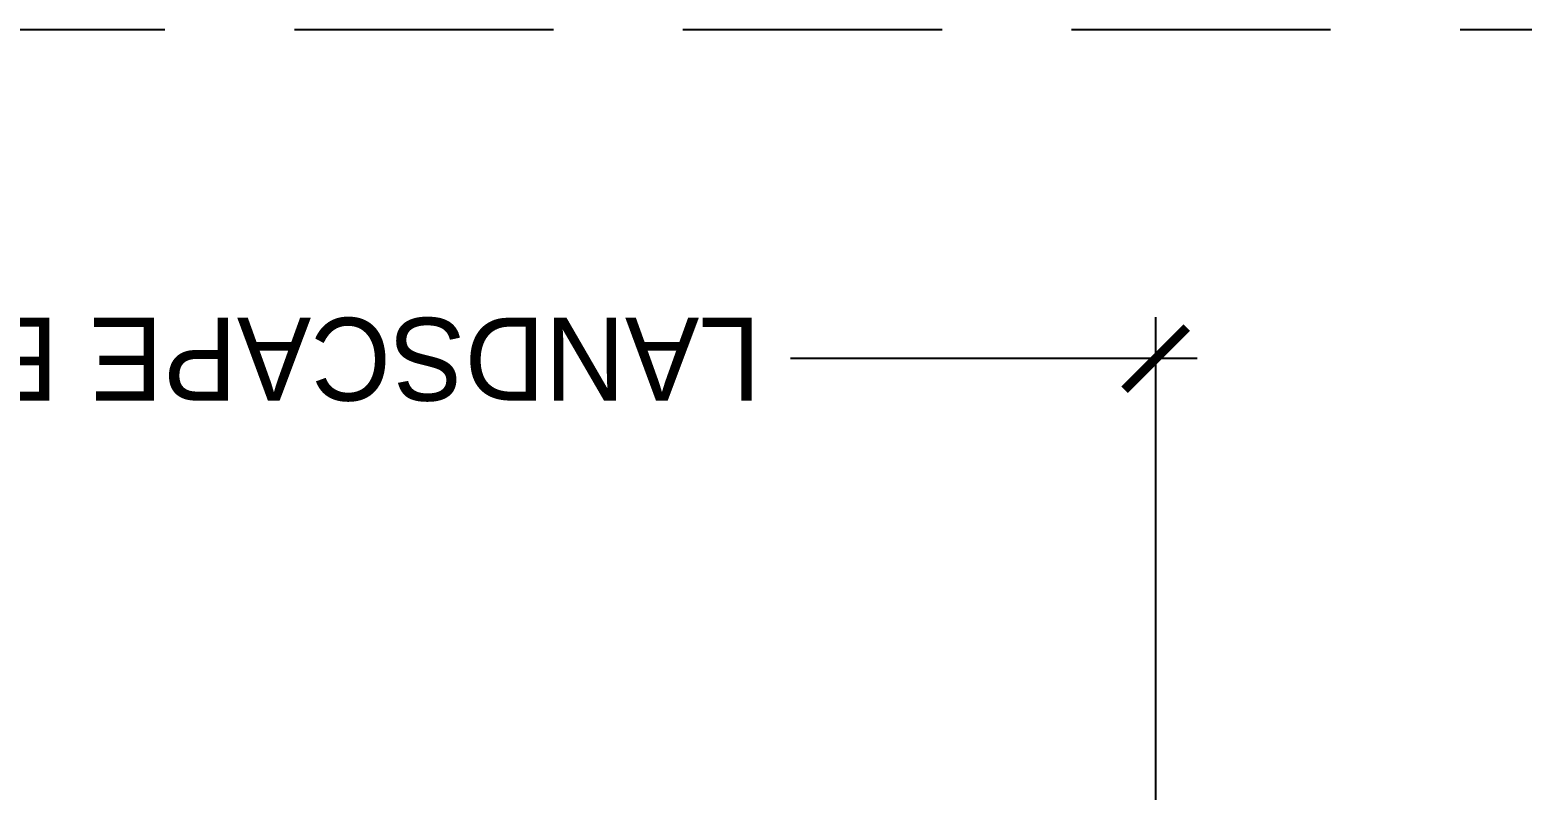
# Model space of a CAD drawing. Header units: millimetres. Extents: x -414464 to 1686, y -90036 to 108605.
# Drawn here: x -401138 to -397538, y 3379 to 5215 of the extents above; entities that cross this region are included whole.
import ezdxf

# ---------------------------------------------------------------- set-up
doc = ezdxf.new("R2010")
doc.units = ezdxf.units.MM
doc.header["$LTSCALE"] = 1000
doc.header["$MEASUREMENT"] = 0
doc.linetypes.add('AUDIT_D_120904163729-0', pattern=[0])
doc.linetypes.add('HIDDEN2', pattern=[0.1875, 0.125, -0.0625])
doc.layers.get('0').update_dxf_attribs({"linetype": 'AUDIT_D_120904163729-0'})
for name, color, linetype in [('a-rcc', 3, 'Continuous'), ('LAYER1', 7, 'Continuous'), ('LEVEL', 7, 'Continuous')]:
    doc.layers.add(name, color=color, linetype=linetype)
doc.styles.add('ATTR', font='romans.shx', dxfattribs={"width": 0.8, "height": 0.7})
doc.styles.add('style2', font='GOTHIC.TTF')
doc.dimstyles.new('Copy of jaya', dxfattribs={"dimtxt": 150, "dimasz": 200, "dimexe": 100, "dimexo": 100, "dimgap": 100, "dimtad": 1, "dimtih": 1, "dimtoh": 1, "dimdec": 0, "dimdsep": 46, "dimtxsty": 'style2', "dimblk": 'ARCHTICK', "dimcen": 2.5, "dimdle": 100, "dimclrd": 1, "dimclre": 1, "dimclrt": 3, "dimazin": 0, "dimtfac": 1, "dimtdec": 0, "dimtmove": 2, "dimatfit": 3, "dimfxl": 1, "dimarcsym": 0})

# ---------------------------------------------------------------- blocks, each defined once
blk = doc.blocks.new('_ArchTick')
at = {"color": 0, "linetype": 'ByBlock', "const_width": 0.15}
blk.add_lwpolyline([(-0.5, -0.5), (0.5, 0.5)], dxfattribs=at)
blk = doc.blocks.new('*D351')
at = {"layer": 'LAYER1', "color": 1, "lineweight": -2, "transparency": 16777216}
for p, q in [((-15349.8, 71.5), (-15349.8, 2531.3)), ((-11199.8, 200), (-11199.8, 2531.3)), ((-15449.8, 2431.3), (-14468.6, 2431.3)), ((-11099.8, 2431.3), (-12081, 2431.3))]:
    blk.add_line(p, q, dxfattribs=at)
at = {"layer": 'LAYER1', "color": 1, "lineweight": -2, "transparency": 16777216, "xscale": 150, "yscale": 150, "zscale": 150, "rotation": 180}
blk.add_blockref('_ArchTick', (-15349.8, 2431.3), dxfattribs=at)
at = {"layer": 'LAYER1', "color": 1, "lineweight": -2, "transparency": 16777216, "xscale": 150, "yscale": 150, "zscale": 150}
blk.add_blockref('_ArchTick', (-11199.8, 2431.3), dxfattribs=at)
at = {"layer": 'LAYER1', "color": 3, "transparency": 16777216, "insert": (-13274.8, 2431.3), "char_height": 150, "attachment_point": 5, "rotation": 180, "style": 'style2'}
blk.add_mtext('{\\H1.3333x;\\C256;LANDSCAPE BED}', dxfattribs=at)
blk = doc.blocks.new('T8 levels')
at = {"layer": 'LEVEL', "color": 8, "linetype": 'HIDDEN2', "ltscale": 5}
blk.add_line((0, -102352.8), (-83963.5, -102352.8), dxfattribs=at)
blk = doc.blocks.new('building-10-dopoff')
at = {"color": 8, "style": 'ATTR', "text_generation_flag": 4, "width": 0.8, "flags": 9}
blk.add_attdef('ESTCODE', (-3884.6, 171.2), '', height=22.3, rotation=180, dxfattribs=at)
at = {"layer": 'LAYER1'}
dim = blk.add_linear_dim(base=(-11199.8, 2431.3), p1=(-15349.8, -28.5), p2=(-11199.8, 100), angle=180, text='{\\H1.3333x;\\C256;LANDSCAPE BED}', dimstyle='Copy of jaya', override={"dimasz": 150, "dimtad": 0}, dxfattribs=at)
dim.commit()
dim.dimension.update_dxf_attribs({"geometry": '*D351', "text_midpoint": (-13274.8, 2431.3)})

msp = doc.modelspace()

# ---------------------------------------------------------------- block references
msp.add_blockref('building-10-dopoff', (-387222.4, 1990, -0.8))
at = {"layer": 'a-rcc', "linetype": 'ByBlock'}
msp.add_blockref('T8 levels', (-330500.1, 107567.8, -0.6), dxfattribs=at)

doc.saveas('drawing.dxf')
